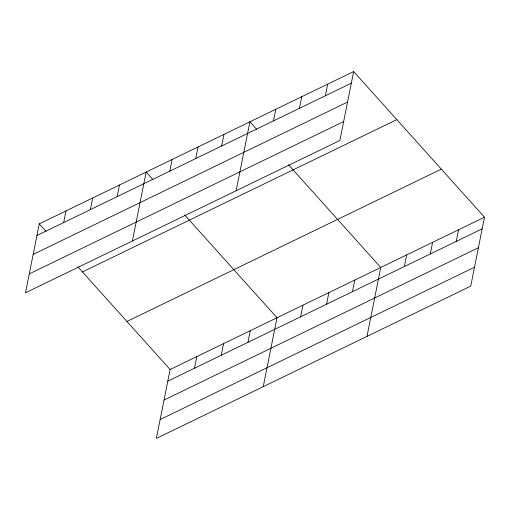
<?xml version="1.0" encoding="UTF-8"?>
<svg xmlns="http://www.w3.org/2000/svg" width="510" height="510" viewBox="0 0 510 510"><rect width="100%" height="100%" fill="white"/><g stroke="black" fill="none" stroke-linecap="round" stroke-linejoin="round"><path stroke-width="0.76" d="M353.653 71.553L39.27 223.871L25.5 292.791L339.883 140.473L353.653 71.553L484.5 217.209L470.73 286.129L156.347 438.447L170.117 369.527L484.5 217.209M63.673 222.551L65.994 210.923M90.391 209.604L92.718 197.976M117.115 196.656L119.442 185.028M132.39 241.007L146.16 172.08L152.847 179.52M169.779 171.143L172.099 159.515M195.712 158.578L198.033 146.95M221.652 146.013L223.973 134.385M194.514 368.207L196.841 356.579M236.136 190.74L249.906 121.82L256.594 129.253M221.238 355.26L223.558 343.632M273.526 120.876L275.846 109.248M247.962 342.312L250.282 330.684M299.459 108.311L301.78 96.683M263.236 386.663L277.006 317.736L184.716 214.997M325.399 95.746L327.72 84.118M300.619 316.799L302.94 305.171M326.559 304.234L328.88 292.606M352.493 291.663L354.813 280.041M366.983 336.396L380.753 267.469L288.462 164.736M404.366 266.532L406.687 254.904M430.306 253.967L432.627 242.339M456.24 241.402L458.56 229.774M36.95 235.499L351.333 83.175M33.169 254.407L347.552 102.083M29.28 273.889L343.663 121.565M82.448 271.938L396.837 119.614M126.939 321.459L441.322 169.141M167.79 381.155L482.179 228.831M164.016 400.063L478.399 247.739M160.121 419.545L474.504 267.221M39.27 223.871L45.951 231.31M77.826 266.787L170.117 369.527"/></g></svg>
